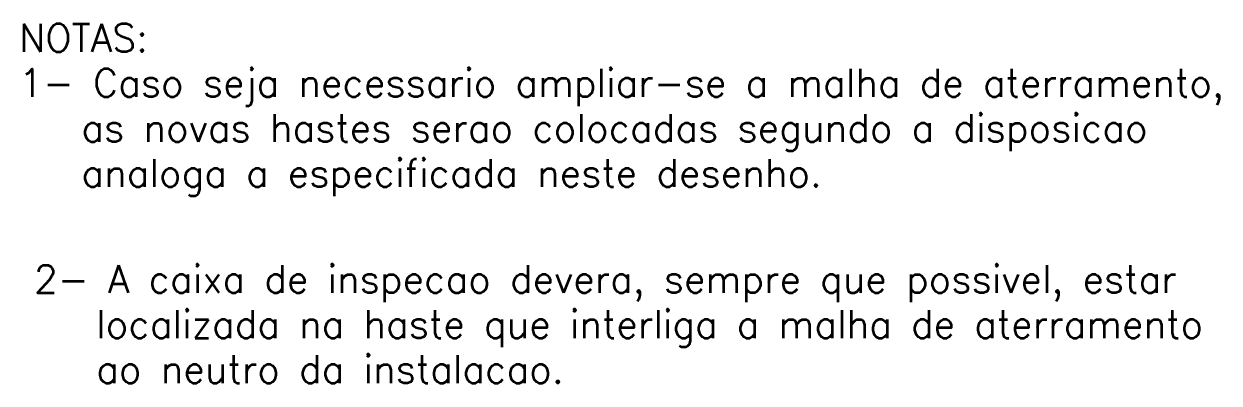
# Model space of a CAD drawing. Extents: x 0.035 to 0.854, y 0.057 to 0.57.
# Drawn here: x 0.4303 to 0.5392, y 0.0645 to 0.0972 of the extents above; entities that cross this region are included whole.
import ezdxf

# ---------------------------------------------------------------- set-up
doc = ezdxf.new("R2010")
doc.units = 0
doc.header["$LTSCALE"] = 500
doc.header["$MEASUREMENT"] = 0
doc.layers.get('0').update_dxf_attribs({"linetype": 'CONTINUOUS'})
doc.styles.add('ROMANS', font='ROMANS.SHX', dxfattribs={"height": 80})

msp = doc.modelspace()

# ---------------------------------------------------------------- texts
at = {"style": 'ROMANS'}
for s, p in [('NOTAS:', (0.4299024649635486, 0.09468786908846415)), ('1- Caso seja necessario ampliar-se a malha de aterramento,', (0.4299024649635486, 0.09058358337417759)), ('   as novas hastes serao colocadas segundo a disposicao', (0.4299024649635486, 0.08647929765989285)), ('   analoga a especificada neste desenho.', (0.4299024649635486, 0.0823750119456072)), ('2- A caixa de inspecao devera, sempre que possivel, estar', (0.4312544649635475, 0.0727178690884648)), ('   localizada na haste que interliga a malha de aterramento', (0.4312544649635475, 0.06861358337417824)), ('   ao neutro da instalacao.', (0.4312544649635475, 0.0645092976598935))]:
    msp.add_text(s, height=0.002535, dxfattribs=at).set_placement(p)

doc.saveas('drawing.dxf')
